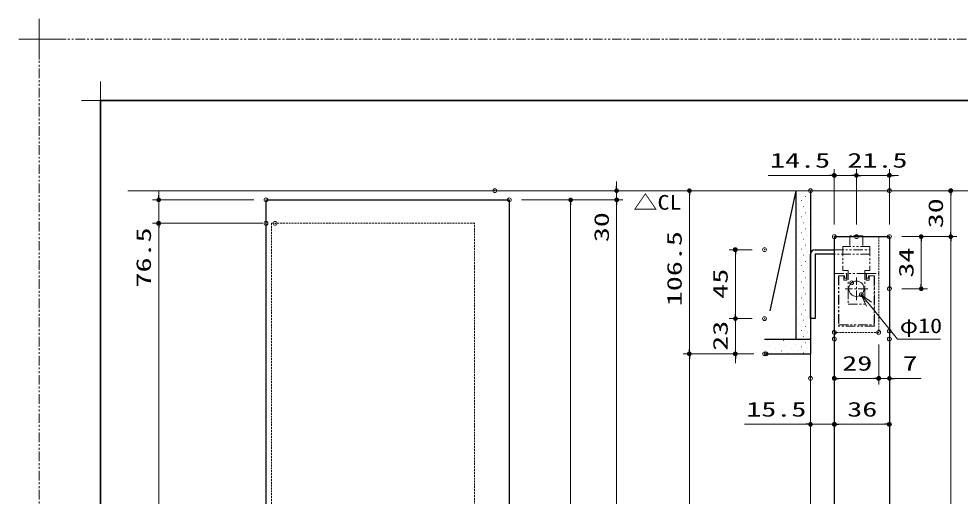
# Model space of a CAD drawing. Units: millimetres, scale not verified. Extents: x -1306 to 1306, y -607 to 607.
# Drawn here: x -1306 to -692, y 296 to 607 of the extents above; entities that cross this region are included whole.
import ezdxf
from ezdxf.enums import TextEntityAlignment as Align

# ---------------------------------------------------------------- set-up
doc = ezdxf.new("R2010")
doc.units = ezdxf.units.MM
doc.header["$LTSCALE"] = 5
doc.header["$PDMODE"] = 32
doc.header["$PDSIZE"] = 2.5
for name, pattern in [('USER1', [0.375, 0.25, -0.125]), ('USER2', [2.5, 1.25, -0.25, 0.25, -0.25, 0.25, -0.25]), ('USER3', [2, 1.25, -0.25, 0.25, -0.25])]:
    doc.linetypes.add(name, pattern=pattern)
for name, color, linetype, lineweight in [('0-1_線(黄)', 2, 'Continuous', 15), ('0-2_点線(水)', 4, 'USER1', 9), ('0-3_ハッチング', 6, 'Continuous', 9), ('0-4_線(白)', 7, 'Continuous', 30), ('0-5_線(水)', 4, 'Continuous', 9), ('0-6_寸法線', 3, 'Continuous', 13), ('0-7_0', 3, 'Continuous', 25), ('0-8_DEFPOINTS', 7, 'Continuous', 5), ('0-9_陰線', 1, 'USER2', 9), ('0-A_中心線', 3, 'USER3', 9), ('0-F_図面枠', 7, 'Continuous', 35), ('1-0_一般', 7, 'Continuous', 5)]:
    doc.layers.add(name, color=color, linetype=linetype, lineweight=lineweight)
doc.styles.add('ＭＳ ゴシック', font='')
doc.styles.get('ＭＳ ゴシック').set_extended_font_data('MS Gothic')

# ---------------------------------------------------------------- blocks, each defined once
blk = doc.blocks.new('_DOT')
at = {"layer": '0-7_0'}
blk.add_line((-2.5, 0), (-5, 0), dxfattribs=at)
for points in [[(0, 0), (-2.5, 0), (-2.48, 0.313)], [(0, 0), (-2.48, -0.313), (-2.5, 0)], [(0, 0), (-2.48, 0.313), (-2.421, 0.622)], [(0, 0), (-2.421, -0.622), (-2.48, -0.313)], [(0, 0), (-2.421, 0.622), (-2.324, 0.92)], [(0, 0), (-2.324, -0.92), (-2.421, -0.622)], [(0, 0), (-2.324, 0.92), (-2.191, 1.204)], [(0, 0), (-2.191, -1.204), (-2.324, -0.92)], [(0, 0), (-2.191, 1.204), (-2.023, 1.469)], [(0, 0), (-2.023, -1.469), (-2.191, -1.204)], [(0, 0), (-2.023, 1.469), (-1.822, 1.711)], [(0, 0), (-1.822, -1.711), (-2.023, -1.469)], [(0, 0), (-1.822, 1.711), (-1.594, 1.926)], [(0, 0), (-1.594, -1.926), (-1.822, -1.711)], [(0, 0), (-1.594, 1.926), (-1.34, 2.111)], [(0, 0), (-1.34, -2.111), (-1.594, -1.926)], [(0, 0), (-1.34, 2.111), (-1.064, 2.262)], [(0, 0), (-1.064, -2.262), (-1.34, -2.111)], [(0, 0), (-1.064, 2.262), (-0.773, 2.378)], [(0, 0), (-0.773, -2.378), (-1.064, -2.262)], [(0, 0), (-0.773, 2.378), (-0.468, 2.456)], [(0, 0), (-0.468, -2.456), (-0.773, -2.378)], [(0, 0), (-0.468, 2.456), (-0.157, 2.495)], [(0, 0), (-0.157, -2.495), (-0.468, -2.456)], [(0, 0), (-0.157, 2.495), (0.157, 2.495)], [(0, 0), (0.157, -2.495), (-0.157, -2.495)], [(0, 0), (0.157, 2.495), (0.468, 2.456)], [(0, 0), (0.468, 2.456), (0.773, 2.378)], [(0, 0), (0.773, 2.378), (1.064, 2.262)], [(0, 0), (1.064, 2.262), (1.34, 2.111)], [(0, 0), (1.34, 2.111), (1.594, 1.926)], [(0, 0), (1.594, 1.926), (1.822, 1.711)], [(0, 0), (1.822, 1.711), (2.023, 1.469)], [(0, 0), (2.023, 1.469), (2.191, 1.204)], [(0, 0), (2.191, 1.204), (2.324, 0.92)], [(0, 0), (2.324, 0.92), (2.421, 0.622)], [(0, 0), (2.421, 0.622), (2.48, 0.313)], [(0, 0), (2.48, 0.313), (2.5, 0)], [(0, 0), (0.468, -2.456), (0.157, -2.495)], [(0, 0), (0.773, -2.378), (0.468, -2.456)], [(0, 0), (1.064, -2.262), (0.773, -2.378)], [(0, 0), (1.34, -2.111), (1.064, -2.262)], [(0, 0), (1.594, -1.926), (1.34, -2.111)], [(0, 0), (1.822, -1.711), (1.594, -1.926)], [(0, 0), (2.023, -1.469), (1.822, -1.711)], [(0, 0), (2.191, -1.204), (2.023, -1.469)], [(0, 0), (2.324, -0.92), (2.191, -1.204)], [(0, 0), (2.421, -0.622), (2.324, -0.92)], [(0, 0), (2.48, -0.313), (2.421, -0.622)], [(0, 0), (2.5, 0), (2.48, -0.313)]]:
    blk.add_solid(points, dxfattribs=at)
blk = doc.blocks.new('_Open30')
at = {"layer": '0-7_0', "lineweight": 9}
blk.add_line((0, 0), (-5, 0), dxfattribs=at)
blk.add_lwpolyline([(-5, 1.34), (0, 0), (-5, -1.34)], dxfattribs=at)
blk = doc.blocks.new('グループ-13-1')
at = {"layer": '1-0_一般'}
for p, q in [((62041.6, -14029.5), (62041.6, -13365.5)), ((61709.6, -13697.5), (62373.6, -13697.5))]:
    blk.add_line(p, q, dxfattribs=at)

msp = doc.modelspace()

# ---------------------------------------------------------------- linework, layer by layer
at = {"layer": '0-1_線(黄)'}
msp.add_line((-1235.181, 495.092), (-555.218, 495.092), dxfattribs=at)
at = {"layer": '0-2_点線(水)'}
msp.add_line((-1008.987, 15.892), (-1008.987, 473.792), dxfattribs=at)
for points in [[(-1141.387, 15.092), (-1141.387, 473.792), (-1008.987, 473.792)], [(-745.201, 465.092), (-745.201, 402.592), (-774.201, 402.592)]]:
    msp.add_lwpolyline(points, dxfattribs=at)
at = {"layer": '0-3_ハッチング'}
for p, q in [((-796.838, 492.675), (-796.788, 492.675)), ((-790.209, 494.001), (-790.159, 494.001)), ((-798.163, 486.046), (-798.113, 486.046)), ((-795.512, 488.698), (-795.462, 488.698)), ((-792.86, 491.35), (-792.81, 491.35)), ((-791.534, 487.372), (-791.484, 487.372)), ((-796.838, 482.069), (-796.788, 482.069)), ((-794.186, 484.721), (-794.136, 484.721)), ((-792.86, 480.743), (-792.81, 480.743)), ((-790.209, 483.395), (-790.159, 483.395)), ((-798.163, 475.44), (-798.113, 475.44)), ((-795.512, 478.091), (-795.462, 478.091)), ((-794.186, 474.114), (-794.136, 474.114)), ((-791.534, 476.766), (-791.484, 476.766)), ((-796.838, 471.462), (-796.788, 471.462)), ((-795.512, 467.485), (-795.462, 467.485)), ((-792.86, 470.136), (-792.81, 470.136)), ((-790.209, 472.788), (-790.159, 472.788)), ((-798.163, 464.833), (-798.113, 464.833)), ((-796.838, 460.856), (-796.788, 460.856)), ((-794.186, 463.507), (-794.136, 463.507)), ((-791.534, 466.159), (-791.484, 466.159)), ((-790.209, 462.181), (-790.159, 462.181)), ((-795.512, 456.878), (-795.462, 456.878)), ((-792.86, 459.53), (-792.81, 459.53)), ((-791.534, 455.552), (-791.484, 455.552)), ((-798.163, 454.227), (-798.113, 454.227)), ((-796.838, 450.249), (-796.788, 450.249)), ((-794.186, 452.901), (-794.136, 452.901)), ((-792.86, 448.923), (-792.81, 448.923)), ((-790.209, 451.575), (-790.159, 451.575)), ((-798.163, 443.62), (-798.113, 443.62)), ((-795.512, 446.272), (-795.462, 446.272)), ((-794.186, 442.294), (-794.136, 442.294)), ((-791.534, 444.946), (-791.484, 444.946)), ((-796.838, 439.642), (-796.788, 439.642)), ((-792.86, 438.317), (-792.81, 438.317)), ((-790.209, 440.968), (-790.159, 440.968)), ((-798.163, 433.013), (-798.113, 433.013)), ((-795.512, 435.665), (-795.462, 435.665)), ((-794.186, 431.687), (-794.136, 431.687)), ((-791.534, 434.339), (-791.484, 434.339)), ((-790.209, 430.362), (-790.159, 430.362)), ((-796.838, 429.036), (-796.788, 429.036)), ((-795.512, 425.058), (-795.462, 425.058)), ((-792.86, 427.71), (-792.81, 427.71)), ((-798.163, 422.407), (-798.113, 422.407)), ((-796.838, 418.429), (-796.788, 418.429)), ((-794.186, 421.081), (-794.136, 421.081)), ((-791.534, 423.733), (-791.484, 423.733)), ((-790.209, 419.755), (-790.159, 419.755)), ((-798.163, 411.8), (-798.113, 411.8)), ((-795.512, 414.452), (-795.462, 414.452)), ((-792.86, 417.103), (-792.81, 417.103)), ((-791.534, 413.126), (-791.484, 413.126)), ((-796.838, 407.823), (-796.788, 407.823)), ((-794.186, 410.474), (-794.136, 410.474)), ((-792.86, 406.497), (-792.81, 406.497)), ((-790.209, 409.148), (-790.159, 409.148)), ((-798.163, 401.194), (-798.113, 401.194)), ((-795.512, 403.845), (-795.462, 403.845)), ((-794.186, 399.868), (-794.136, 399.868)), ((-791.534, 402.519), (-791.484, 402.519)), ((-818.051, 397.216), (-818.001, 397.216)), ((-816.725, 393.239), (-816.675, 393.239)), ((-814.073, 395.89), (-814.023, 395.89)), ((-810.096, 394.564), (-810.046, 394.564)), ((-807.444, 397.216), (-807.394, 397.216)), ((-806.118, 393.239), (-806.068, 393.239)), ((-803.467, 395.89), (-803.417, 395.89)), ((-799.489, 394.564), (-799.439, 394.564)), ((-796.838, 397.216), (-796.788, 397.216)), ((-795.512, 393.239), (-795.462, 393.239)), ((-792.86, 395.89), (-792.81, 395.89)), ((-790.209, 398.542), (-790.159, 398.542)), ((-819.377, 390.587), (-819.327, 390.587)), ((-815.399, 389.261), (-815.349, 389.261)), ((-812.748, 391.913), (-812.698, 391.913)), ((-808.77, 390.587), (-808.72, 390.587)), ((-804.793, 389.261), (-804.743, 389.261)), ((-802.141, 391.913), (-802.091, 391.913)), ((-798.163, 390.587), (-798.113, 390.587)), ((-794.186, 389.261), (-794.136, 389.261)), ((-791.534, 391.913), (-791.484, 391.913))]:
    msp.add_line(p, q, dxfattribs=at)
at = {"layer": '0-4_線(白)'}
for p, q in [((-799.201, 495.092), (-816.201, 416.758)), ((-799.201, 495.092), (-799.201, 398.092)), ((-789.701, 495.092), (-789.701, 388.592)), ((-1144.987, 489.092), (-986.187, 489.092)), ((-1144.987, 489.092), (-1144.987, 15.892)), ((-986.187, 15.892), (-986.187, 489.092)), ((-774.201, 465.092), (-774.201, 247.015)), ((-786.701, 456.592), (-774.201, 456.592)), ((-789.701, 411.592), (-789.701, 453.592)), ((-789.701, 411.592), (-789.701, 453.592)), ((-819.701, 398.092), (-789.701, 398.092)), ((-819.701, 388.592), (-789.701, 388.592))]:
    msp.add_line(p, q, dxfattribs=at)
for points in [[(-774.201, 465.092), (-738.201, 465.092), (-738.201, 247.015)], [(-786.701, 411.592), (-789.701, 411.592), (-789.701, 453.592)], [(-774.201, 453.592), (-786.701, 453.592), (-786.701, 411.592)]]:
    msp.add_lwpolyline(points, dxfattribs=at)
msp.add_arc((-786.701, 453.592), 3, 90, 180, dxfattribs=at)
at = {"layer": '0-5_線(水)'}
msp.add_line((-789.701, 388.592), (-789.701, 247.015), dxfattribs=at)
msp.add_circle((-759.701, 431.092), 5, dxfattribs=at)
at = {"layer": '0-6_寸法線'}
for p, q in [((-777.201, 505.092), (-817.248, 505.092)), ((-774.201, 473.092), (-774.201, 509.092)), ((-759.701, 505.092), (-774.201, 505.092)), ((-762.701, 505.092), (-765.701, 505.092)), ((-759.701, 473.092), (-759.701, 509.092)), ((-759.701, 473.092), (-759.701, 509.092)), ((-759.701, 505.092), (-738.201, 505.092)), ((-756.701, 505.092), (-753.701, 505.092)), ((-738.201, 473.092), (-738.201, 509.092)), ((-735.201, 505.092), (-732.201, 505.092)), ((-916.187, 498.092), (-916.187, 501.092)), ((-1214.987, 492.092), (-1214.987, 495.092)), ((-987.687, 495.092), (-912.187, 495.092)), ((-916.187, 495.092), (-916.187, 489.092)), ((-797.701, 495.092), (-872.701, 495.092)), ((-868.701, 492.092), (-868.701, 391.592)), ((-730.201, 495.092), (-694.201, 495.092)), ((-698.201, 468.092), (-698.201, 492.092)), ((-1152.987, 489.092), (-1218.987, 489.092)), ((-1214.987, 489.092), (-1214.987, 473.792)), ((-978.187, 489.092), (-912.187, 489.092)), ((-978.187, 489.092), (-942.187, 489.092)), ((-978.187, 489.092), (-912.187, 489.092)), ((-946.187, 486.092), (-946.187, 18.892)), ((-916.187, 486.092), (-916.187, 458.901)), ((-916.187, 486.092), (-916.187, 18.092)), ((-1146.987, 473.792), (-1218.987, 473.792)), ((-1152.987, 473.792), (-1218.987, 473.792)), ((-1214.987, 470.792), (-1214.987, 429.315)), ((-1214.987, 470.792), (-1214.987, 18.092)), ((-730.201, 465.092), (-694.201, 465.092)), ((-730.201, 465.092), (-694.201, 465.092)), ((-730.201, 465.092), (-713.451, 465.092)), ((-717.451, 434.092), (-717.451, 462.092)), ((-698.201, 462.092), (-698.201, 22.092)), ((-827.701, 456.592), (-842.701, 456.592)), ((-838.701, 414.592), (-838.701, 453.592)), ((-730.201, 431.092), (-713.451, 431.092)), ((-827.701, 411.592), (-842.701, 411.592)), ((-827.701, 411.592), (-842.701, 411.592)), ((-838.701, 414.592), (-838.701, 417.592)), ((-838.701, 411.592), (-838.701, 388.592)), ((-774.201, 394.592), (-774.201, 368.592)), ((-745.201, 394.592), (-745.201, 368.592)), ((-745.201, 394.592), (-745.201, 368.592)), ((-738.201, 395.412), (-738.201, 368.592)), ((-826.756, 388.592), (-872.701, 388.592)), ((-826.756, 388.592), (-872.701, 388.592)), ((-827.701, 388.592), (-842.701, 388.592)), ((-774.201, 390.251), (-774.201, 338.592)), ((-774.201, 390.251), (-774.201, 338.592)), ((-738.201, 390.285), (-738.201, 338.592)), ((-868.701, 385.592), (-868.701, 18.092)), ((-838.701, 385.592), (-838.701, 382.592)), ((-748.201, 372.592), (-771.201, 372.592)), ((-748.201, 372.592), (-751.201, 372.592)), ((-745.201, 372.592), (-738.201, 372.592)), ((-735.201, 372.592), (-717.534, 372.592)), ((-789.701, 364.592), (-789.701, 338.592)), ((-792.701, 342.592), (-832.748, 342.592)), ((-774.201, 342.592), (-789.701, 342.592)), ((-771.201, 342.592), (-741.201, 342.592)), ((-771.201, 342.592), (-768.201, 342.592))]:
    msp.add_line(p, q, dxfattribs=at)
at = {"layer": '0-6_寸法線', "lineweight": 9}
msp.add_lwpolyline([(-704.798, 398.285), (-732.836, 398.285), (-751.464, 421.034)], dxfattribs=at)
at = {"layer": '0-8_DEFPOINTS'}
for p, q in [((-1252.964, 541.55), (-1252.964, 566.45)), ((-1265.414, 554), (-1240.514, 554))]:
    msp.add_line(p, q, dxfattribs=at)
for p in [(-774.201, 505.092), (-738.201, 505.092), (-995.687, 495.092), (-789.701, 495.092), (-738.201, 495.092), (-698.201, 495.092), (-1144.987, 489.092), (-986.187, 489.092), (-916.187, 489.092), (-1214.987, 473.792), (-1144.987, 473.792), (-1138.987, 473.792), (-774.201, 465.092), (-759.701, 465.092), (-738.201, 465.092), (-738.201, 465.092), (-717.451, 465.092), (-838.701, 456.592), (-819.701, 456.592), (-762.868, 434.96), (-738.201, 431.092), (-756.533, 427.223), (-819.701, 411.592), (-774.201, 402.592), (-774.201, 398.251), (-745.201, 402.592), (-738.201, 403.412), (-738.201, 398.285), (-868.701, 388.592), (-838.701, 388.592), (-819.701, 388.592), (-818.756, 388.592), (-789.701, 372.592), (-774.201, 372.592), (-745.201, 372.592), (-774.201, 342.592), (-738.201, 342.592)]:
    msp.add_point(p, dxfattribs=at)
at = {"layer": '0-9_陰線', "color": 4}
for p in [(387.036, 594), (-1292.964, -594)]:
    msp.add_line(p, (-1292.964, 594), dxfattribs=at)
at = {"layer": '0-9_陰線'}
for p, q in [((-755.451, 465.592), (-755.451, 458.592)), ((-750.901, 458.592), (-750.901, 443.092)), ((-765.201, 443.092), (-768.501, 443.092)), ((-765.201, 443.092), (-765.201, 421.092)), ((-754.201, 443.092), (-754.201, 421.092)), ((-750.901, 443.092), (-754.201, 443.092)), ((-774.201, 441.092), (-766.301, 441.092)), ((-774.201, 402.592), (-774.201, 441.092)), ((-767.901, 439.592), (-771.201, 439.592)), ((-767.901, 439.592), (-767.901, 436.592)), ((-766.101, 436.592), (-767.901, 436.592)), ((-753.301, 441.092), (-766.101, 441.092)), ((-766.101, 441.092), (-766.101, 436.592)), ((-753.301, 436.592), (-753.301, 441.092)), ((-751.501, 436.592), (-753.301, 436.592)), ((-753.101, 441.092), (-745.201, 441.092)), ((-748.201, 439.592), (-751.501, 439.592)), ((-751.501, 436.592), (-751.501, 439.592)), ((-765.201, 421.092), (-754.201, 421.092)), ((-748.001, 406.592), (-771.401, 406.592))]:
    msp.add_line(p, q, dxfattribs=at)
for points in [[(-755.451, 465.592), (-763.951, 465.592), (-763.951, 458.592)], [(-774.201, 456.592), (-750.901, 456.592), (-750.901, 453.592), (-774.201, 453.592)], [(-750.901, 458.592), (-768.501, 458.592), (-768.501, 443.092)], [(-766.301, 441.092), (-766.301, 438.092), (-767.601, 438.092), (-767.601, 439.592), (-771.401, 439.592), (-771.401, 406.592)], [(-771.201, 439.592), (-771.201, 407.592), (-748.201, 407.592), (-748.201, 439.592)], [(-753.101, 441.092), (-753.101, 438.092), (-751.801, 438.092), (-751.801, 439.592), (-748.001, 439.592), (-748.001, 406.592)]]:
    msp.add_lwpolyline(points, dxfattribs=at)
at = {"layer": '0-A_中心線'}
for p, q in [((-759.701, 423.656), (-759.701, 438.527)), ((-752.265, 431.092), (-767.136, 431.092))]:
    msp.add_line(p, q, dxfattribs=at)
at = {"layer": '0-F_図面枠'}
msp.add_lwpolyline([(-1252.964, -554), (347.036, -554), (347.036, 554), (-1252.964, 554)], close=True, dxfattribs=at)

# ---------------------------------------------------------------- block references
at = {"layer": '0-6_寸法線', "xscale": 0.6, "yscale": 0.6}
for p in [(-774.201, 505.092), (-759.701, 505.092), (-745.201, 372.592), (-745.201, 372.592), (-789.701, 342.592), (-738.201, 342.592)]:
    msp.add_blockref('_DOT', p, dxfattribs=at)
at = {"layer": '0-6_寸法線'}
for name, p, xscale, yscale, rotation in [('_DOT', (-759.701, 505.092), 0.6, 0.6, 180), ('_DOT', (-738.201, 505.092), 0.6, 0.6, 180), ('_DOT', (-916.187, 495.092), 0.6, 0.6, 270), ('_DOT', (-1214.987, 489.092), 0.6, 0.6, 270), ('_DOT', (-868.701, 495.092), 0.6, 0.6, 90), ('_DOT', (-698.201, 495.092), 0.6, 0.6, 90), ('_DOT', (-946.187, 489.092), 0.6, 0.6, 90), ('_DOT', (-916.187, 489.092), 0.6, 0.6, 90), ('_DOT', (-916.187, 489.092), 0.6, 0.6, 90), ('_DOT', (-1214.987, 473.792), 0.6, 0.6, 90), ('_DOT', (-1214.987, 473.792), 0.6, 0.6, 90), ('_DOT', (-698.201, 465.092), 0.6, 0.6, 270), ('_DOT', (-717.451, 465.092), 0.6, 0.6, 90), ('_DOT', (-698.201, 465.092), 0.6, 0.6, 90), ('_DOT', (-838.701, 456.592), 0.6, 0.6, 90), ('_DOT', (-717.451, 431.092), 0.6, 0.6, 270), ('_Open30', (-756.533, 427.223), 1.6, 1.6, 129.31389), ('_DOT', (-838.701, 411.592), 0.6, 0.6, 270), ('_DOT', (-838.701, 411.592), 0.6, 0.6, 270), ('_DOT', (-868.701, 388.592), 0.6, 0.6, 270), ('_DOT', (-868.701, 388.592), 0.6, 0.6, 90), ('_DOT', (-838.701, 388.592), 0.6, 0.6, 90), ('_DOT', (-774.201, 372.592), 0.6, 0.6, 180), ('_DOT', (-738.201, 372.592), 0.6, 0.6, 180), ('_DOT', (-774.201, 342.592), 0.6, 0.6, 180), ('_DOT', (-774.201, 342.592), 0.6, 0.6, 180)]:
    msp.add_blockref(name, p, dxfattribs=dict(at, xscale=xscale, yscale=yscale, rotation=rotation))
at = {"layer": '0-9_陰線', "xscale": 0.04, "yscale": 0.04}
msp.add_blockref('グループ-13-1', (-3774.629, 1141.9), dxfattribs=at)

# ---------------------------------------------------------------- texts
at = {"layer": '0-1_線(黄)', "style": 'ＭＳ ゴシック', "width": 1.2}
msp.add_text('△CL', height=9.621, dxfattribs=at).set_placement((-905.308, 479.77), align=Align.BOTTOM_LEFT)
at = {"layer": '0-6_寸法線', "style": 'ＭＳ ゴシック'}
for s, height, width, p in [('14.5', 9.604, 1.5, (-816.105, 507.241)), ('21.5', 9.604, 1.5, (-765.617, 507.241)), ('φ10', 9.621, 1.2, (-731.464, 399.235)), ('29', 9.604, 1.5, (-768.986, 374.741)), ('7', 9.604, 1.5, (-729.629, 374.741)), ('15.5', 9.604, 1.5, (-831.605, 344.741)), ('36', 9.604, 1.5, (-765.724, 344.741))]:
    msp.add_text(s, height=height, dxfattribs=dict(at, width=width)).set_placement(p, align=Align.BOTTOM_LEFT)
at = {"layer": '0-6_寸法線', "style": 'ＭＳ ゴシック', "width": 1.5}
for s, p in [('30', (-700.35, 470.568)), ('30', (-918.337, 461.472)), ('76.5', (-1217.137, 431.887)), ('106.5', (-870.85, 419.699)), ('34', (-719.6, 438.33)), ('45', (-840.85, 424.568)), ('23', (-840.85, 390.568))]:
    msp.add_text(s, height=9.604, rotation=90, dxfattribs=at).set_placement(p, align=Align.BOTTOM_LEFT)

doc.saveas('drawing.dxf')
